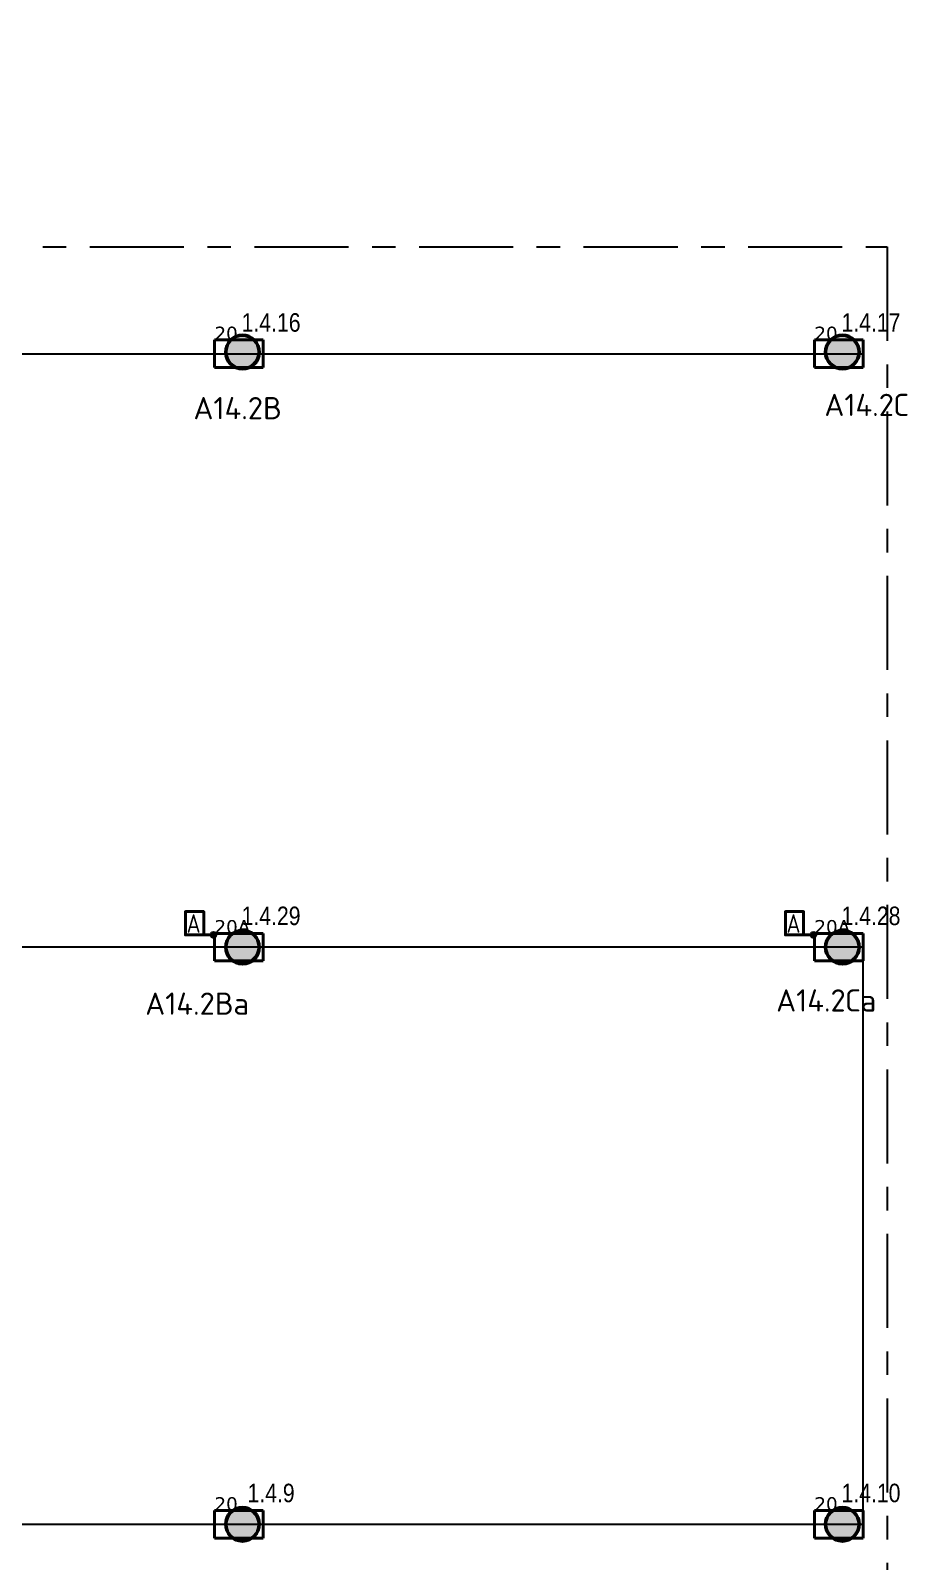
# Model space of a CAD drawing. Header units: millimetres. Extents: x -243740 to 150609, y -473655 to -165121.
# Drawn here: x -107900 to -95928, y -333020 to -312337 of the extents above; entities that cross this region are included whole.
import ezdxf
from ezdxf.enums import TextEntityAlignment as Align

# ---------------------------------------------------------------- set-up
doc = ezdxf.new("R2010")
doc.units = ezdxf.units.MM
doc.linetypes.add('HIDDEN2', pattern=[4.7625, 3.175, -1.5875])
doc.linetypes.add('Линия сетки', pattern=[22.225, 12.7, -3.175, 3.175, -3.175])
doc.layers.add('_Гр.ЩД-1А.5.9.I1.4', color=6, linetype='Continuous')
for name, color, linetype, lineweight in [('_освещение_dali', 3, 'Continuous', 50), ('DALLI', 6, 'TRAY', 30), ('Светильники аварийные', 1, 'Continuous', 40), ('Светильники основные', 214, 'Continuous', 40)]:
    doc.layers.add(name, color=color, linetype=linetype, lineweight=lineweight)
doc.layers.add('сВЕтильники', color=7, linetype='Continuous', lineweight=40, true_color=0x600080)
doc.layers.add('ЭТО_аварийные', color=7, linetype='HIDDEN2', lineweight=40, true_color=0xfa0505)
doc.styles.add('ELine', font='txt.shx')
doc.styles.add('ISOCPEUR_1', font='isocpeur.ttf', dxfattribs={"height": 200})
doc.styles.add('ROMANS', font='romans.shx', dxfattribs={"width": 0.8})
doc.styles.get("Standard").update_dxf_attribs({"font": 'ARIALN.TTF'})
doc.styles.add('TableTextStyle', font='')
doc.styles.get('TableTextStyle').set_extended_font_data('VERDANA.TTF')
doc.linetypes.add('TRAY', pattern='A,12.119257,["_",ELine,S=4.5,R=90,X=0,Y=-1.555839],0.750382,["_",ELine,S=4.5,R=0,X=0,Y=-0.805849],1.314849,["_",ELine,S=4.5,R=0,X=0,Y=-0.805849],2.250029,["_",ELine,S=4.5,R=90,X=0,Y=-1.555839],13.565483', length=30)
doc.linetypes.add('Truba', pattern='A,3e-05,[4,MSH_7,S=1,R=0,X=0,Y=0],-3.022072', length=3.022102)

# ---------------------------------------------------------------- blocks, each defined once
blk = doc.blocks.new('авар')
at = {"layer": 'Светильники основные', "lineweight": 40}
blk.add_hatch(color=1, dxfattribs=at).paths.add_polyline_path([(32, 0, 1), (-32, 0, 1)])
at = {"layer": 'Светильники основные', "color": 1}
blk.add_line((0, 0), (132, 0), dxfattribs=at)
blk.add_lwpolyline([(132, 0), (378, 0), (378, 314), (132, 314)], close=True, dxfattribs=at)
at = {"layer": 'Светильники основные', "color": 1, "lineweight": 40}
blk.add_circle((0, 0), 31.6, dxfattribs=at)
at = {"layer": 'Светильники основные', "color": 1, "style": 'ROMANS', "width": 0.8}
blk.add_text('А', height=250, dxfattribs=at).set_placement((174, 29))
blk = doc.blocks.new('dgdg')
at = {"layer": 'сВЕтильники', "lineweight": 40}
for points in [[(129222, 80548, 0), (129222, 80920, 0)], [(129222, 80920, 0), (129222, 80548, 0)], [(129222, 80920, 0), (129879, 80920, 0)], [(129879, 80920, 0), (129222, 80920, 0)], [(129879, 80920, 0), (129222, 80920, 0)], [(129222, 80920, 0), (129222, 80548, 0)], [(129222, 80548, 0), (129222, 80920, 0)], [(129222, 80920, 0), (129879, 80920, 0)], [(129879, 80920, 0), (129879, 80548, 0)], [(129879, 80548, 0), (129879, 80920, 0)], [(129879, 80548, 0), (129879, 80920, 0)], [(129879, 80920, 0), (129879, 80548, 0)], [(137322, 80548, 0), (137322, 80920, 0)], [(137322, 80920, 0), (137322, 80548, 0)], [(137322, 80920, 0), (137979, 80920, 0)], [(137979, 80920, 0), (137322, 80920, 0)], [(137979, 80920, 0), (137322, 80920, 0)], [(137322, 80920, 0), (137322, 80548, 0)], [(137322, 80548, 0), (137322, 80920, 0)], [(137322, 80920, 0), (137979, 80920, 0)], [(137979, 80920, 0), (137979, 80548, 0)], [(137979, 80548, 0), (137979, 80920, 0)], [(137979, 80548, 0), (137979, 80920, 0)], [(137979, 80920, 0), (137979, 80548, 0)], [(129879, 80548, 0), (129222, 80548, 0)], [(129222, 80548, 0), (129879, 80548, 0)], [(129222, 80548, 0), (129879, 80548, 0)], [(129879, 80548, 0), (129222, 80548, 0)], [(137979, 80548, 0), (137322, 80548, 0)], [(137322, 80548, 0), (137979, 80548, 0)], [(137322, 80548, 0), (137979, 80548, 0)], [(137979, 80548, 0), (137322, 80548, 0)], [(129222, 64732, 0), (129222, 65104, 0)], [(129222, 65104, 0), (129222, 64732, 0)], [(129222, 65104, 0), (129879, 65104, 0)], [(129879, 65104, 0), (129222, 65104, 0)], [(129879, 65104, 0), (129222, 65104, 0)], [(129222, 65104, 0), (129222, 64732, 0)], [(129222, 64732, 0), (129222, 65104, 0)], [(129222, 65104, 0), (129879, 65104, 0)], [(129879, 65104, 0), (129879, 64732, 0)], [(129879, 64732, 0), (129879, 65104, 0)], [(129879, 64732, 0), (129879, 65104, 0)], [(129879, 65104, 0), (129879, 64732, 0)], [(137322, 64732, 0), (137322, 65104, 0)], [(137322, 65104, 0), (137322, 64732, 0)], [(137322, 65104, 0), (137979, 65104, 0)], [(137979, 65104, 0), (137322, 65104, 0)], [(137979, 65104, 0), (137322, 65104, 0)], [(137322, 65104, 0), (137322, 64732, 0)], [(137322, 64732, 0), (137322, 65104, 0)], [(137322, 65104, 0), (137979, 65104, 0)], [(137979, 65104, 0), (137979, 64732, 0)], [(137979, 64732, 0), (137979, 65104, 0)], [(137979, 64732, 0), (137979, 65104, 0)], [(137979, 65104, 0), (137979, 64732, 0)], [(129879, 64732, 0), (129222, 64732, 0)], [(129222, 64732, 0), (129879, 64732, 0)], [(129222, 64732, 0), (129879, 64732, 0)], [(129879, 64732, 0), (129222, 64732, 0)], [(137979, 64732, 0), (137322, 64732, 0)], [(137322, 64732, 0), (137979, 64732, 0)], [(137322, 64732, 0), (137979, 64732, 0)], [(137979, 64732, 0), (137322, 64732, 0)]]:
    blk.add_polyline3d(points, dxfattribs=at)
at = {"layer": 'Светильники аварийные', "lineweight": 40}
for points in [[(129222, 72530, 0), (129222, 72902, 0)], [(129222, 72902, 0), (129222, 72530, 0)], [(129222, 72902, 0), (129879, 72902, 0)], [(129879, 72902, 0), (129222, 72902, 0)], [(129879, 72902, 0), (129222, 72902, 0)], [(129222, 72902, 0), (129222, 72530, 0)], [(129222, 72530, 0), (129222, 72902, 0)], [(129222, 72902, 0), (129879, 72902, 0)], [(129879, 72902, 0), (129879, 72530, 0)], [(129879, 72530, 0), (129879, 72902, 0)], [(129879, 72530, 0), (129879, 72902, 0)], [(129879, 72902, 0), (129879, 72530, 0)], [(137322, 72530, 0), (137322, 72902, 0)], [(137322, 72902, 0), (137322, 72530, 0)], [(137322, 72902, 0), (137979, 72902, 0)], [(137979, 72902, 0), (137322, 72902, 0)], [(137979, 72902, 0), (137322, 72902, 0)], [(137322, 72902, 0), (137322, 72530, 0)], [(137322, 72530, 0), (137322, 72902, 0)], [(137322, 72902, 0), (137979, 72902, 0)], [(137979, 72902, 0), (137979, 72530, 0)], [(137979, 72530, 0), (137979, 72902, 0)], [(137979, 72530, 0), (137979, 72902, 0)], [(137979, 72902, 0), (137979, 72530, 0)], [(129879, 72530, 0), (129222, 72530, 0)], [(129222, 72530, 0), (129879, 72530, 0)], [(129222, 72530, 0), (129879, 72530, 0)], [(129879, 72530, 0), (129222, 72530, 0)], [(137979, 72530, 0), (137322, 72530, 0)], [(137322, 72530, 0), (137979, 72530, 0)], [(137322, 72530, 0), (137979, 72530, 0)], [(137979, 72530, 0), (137322, 72530, 0)]]:
    blk.add_polyline3d(points, dxfattribs=at)
at = {"layer": 'Светильники аварийные', "xscale": -1}
for p in [(129208, 72882), (137308, 72882)]:
    blk.add_blockref('авар', p, dxfattribs=at)
at = {"layer": 'сВЕтильники', "style": 'ISOCPEUR_1'}
for s, p in [('А14.2В', (128938, 79849, 22500)), ('А14.2С', (137457, 79893, 24000))]:
    blk.add_text(s, height=300, dxfattribs=at).set_placement(p)
at = {"layer": 'ЭТО_аварийные', "style": 'ISOCPEUR_1'}
for s, p in [('А14.2Ва', (128287, 71803)), ('А14.2Са', (136806, 71846))]:
    blk.add_text(s, height=300, dxfattribs=at).set_placement(p)
blk = doc.blocks.new('A$Cab2378fa')
at = {"lineweight": 25, "true_color": 0xfff5f5}
h = blk.add_hatch(color=7, dxfattribs=at)
h.dxf.hatch_style = 1
h.paths.add_polyline_path([(0, 0), (-142, -170, 0.174923), (3, -222, 0.197808), (162, -157)])
h.paths.add_polyline_path([(-163, 158), (0, 0), (148, 178, 0.175398), (3, 230, 0.209014)])
at = {"lineweight": 25}
h = blk.add_hatch(color=0, dxfattribs=at)
h.paths.add_polyline_path([(162, -157, 0.442338), (148, 178), (0, 0)])
h.paths.add_polyline_path([(-142, -170), (0, 0), (-163, 158, 0.430096)])
blk.add_circle((3, 4), 226)

msp = doc.modelspace()

# ---------------------------------------------------------------- linework, layer by layer
at = {"layer": '_Гр.ЩД-1А.5.9.I1.4', "ltscale": 100}
msp.add_lwpolyline([(-149802, -393665), (-149801, -348774), (-96661, -348774), (-96661, -340938), (-145918, -340938), (-145918, -332519), (-96661, -332519), (-96661, -324721), (-145918, -324721), (-145918, -316703), (-96661, -316703)], dxfattribs=at)
at = {"layer": 'DALLI', "color": 0, "linetype": 'Линия сетки', "lineweight": -3, "ltscale": 100}
msp.add_lwpolyline([(-147106, -315260), (-96336, -315260), (-96336, -350474), (-147106, -350474)], close=True, dxfattribs=at)

# ---------------------------------------------------------------- block references
at = {"layer": '_освещение_dali', "color": 5, "ltscale": 100}
for p in [(-105043, -316684), (-96943, -316684), (-105043, -332523), (-96943, -332523)]:
    msp.add_blockref('A$Cab2378fa', p, dxfattribs=at)
at = {"layer": '_освещение_dali', "color": 1, "ltscale": 100}
for p in [(-105043, -324725), (-96943, -324725)]:
    msp.add_blockref('A$Cab2378fa', p, dxfattribs=at)
at = {"layer": 'Defpoints', "linetype": 'Truba'}
msp.add_blockref('dgdg', (-234640, -397437), dxfattribs=at)

# ---------------------------------------------------------------- texts
at = {"layer": '_Гр.ЩД-1А.5.9.I1.4', "ltscale": 100}
for s, p in [('1.4.16', (-104654, -316480)), ('1.4.17', (-96554, -316480)), ('1.4.29', (-104654, -324498)), ('1.4.28', (-96554, -324498)), ('1.4.9', (-104654, -332296)), ('1.4.10', (-96554, -332296))]:
    msp.add_text(s, height=250, dxfattribs=at).set_placement(p, align=Align.BOTTOM_CENTER)
at = {"layer": '_освещение_dali', "color": 21, "true_color": 0xfda8a7, "style": 'TableTextStyle'}
for s, p in [('20', (-105418, -316517)), ('20', (-97318, -316517)), ('20А', (-105418, -324535)), ('20А', (-97318, -324535)), ('20', (-105418, -332333)), ('20', (-97318, -332333))]:
    msp.add_text(s, height=180, dxfattribs=at).set_placement(p)

doc.saveas('drawing.dxf')
